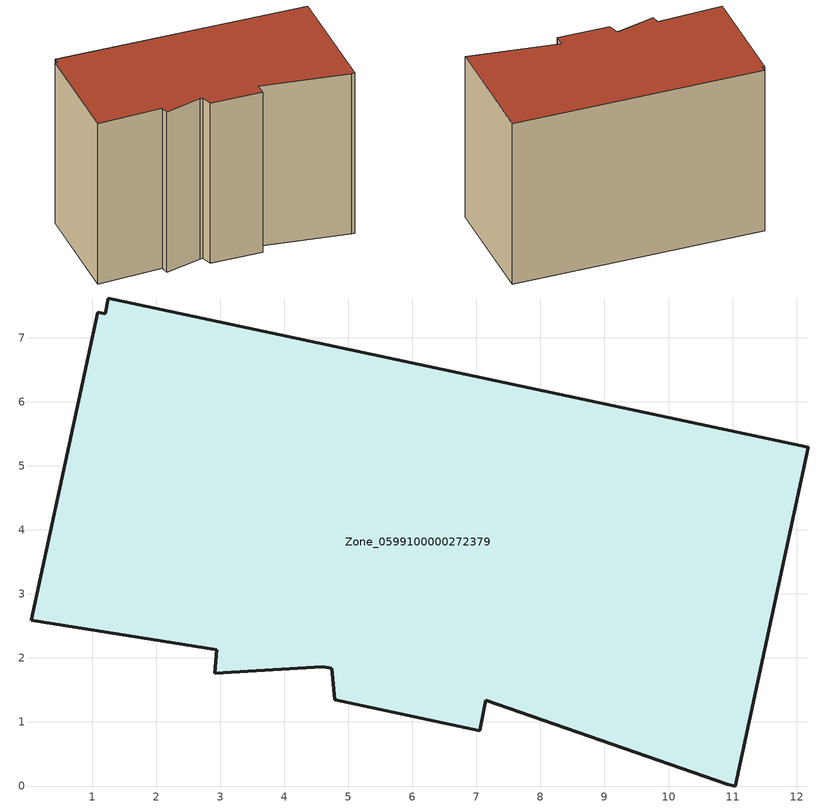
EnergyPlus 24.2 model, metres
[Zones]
Zone_0599100000272379
 floor ground (C_G): 10.92,0.03 7.15,1.34 7.05,0.86 4.79,1.35 4.74,1.84 4.6,1.86 2.91,1.76 2.94,2.13 0.05,2.59 1.09,7.4 1.21,7.38 1.25,7.62 12.18,5.29 11.04,0 z0
 wall outside (C_F): 11.04,0 12.18,5.29 1.25,7.62 1.21,7.38 1.09,7.4 0.05,2.59 2.94,2.13 2.91,1.76 4.6,1.86 4.74,1.84 4.79,1.35 7.05,0.86 7.15,1.34 10.92,0.03 11.04,0 z0:7.9
 roof outside (C_R): 10.92,0.03 11.04,0 12.18,5.29 1.25,7.62 1.21,7.38 1.09,7.4 0.05,2.59 2.94,2.13 2.91,1.76 4.6,1.86 4.74,1.84 4.79,1.35 7.05,0.86 7.15,1.34 z7.9
[BUILDING]
Pand.0599100000272379: North Axis=0; Terrain=City; Loads Convergence Tolerance Value=0.04; Temperature Convergence Tolerance Value=0.4; Solar Distribution=FullExterior; Maximum Number of Warmup Days=25; Minimum Number of Warmup Days=1
[Site:Location]
Rotterdam.The.Hague.AP_ZH_NLD Design_Conditions: Latitude=51.96; Longitude=4.45; Time Zone=1; Elevation=-4.5
[SITE:GROUNDTEMPERATURE:BUILDINGSURFACE]
18, 18, 18, 18, 18, 18, 18, 18, 18, 18, 18, 18
[MATERIAL] Thermal Absorptance=0.9; Solar Absorptance=0.7; Visible Absorptance=0.7
Name | Roughness | Thickness | Conductivity | Density | Specific Heat
G.TC.1975-1991 | MediumSmooth | 0.15 | 0.288461 | 540 | 1210
F.TC.1975-1991 | Rough | 0.3 | 0.230769 | 1920 | 840
R.TC.1975-1991 | MediumRough | 0.2 | 0.153846 | 1500 | 1000
[CONSTRUCTION]
C_G: G.TC.1975-1991
C_F: F.TC.1975-1991
C_R: R.TC.1975-1991
[ZONE]
Zone_0599100000272379: Type=1; Multiplier=1; Ceiling Height=Autocalculate; Volume=Autocalculate; Floor Area=autocalculate; Part of Total Floor Area=Yes
[ZONEINFILTRATION:DESIGNFLOWRATE]
Infil_Zone_0599100000272379: Zone or ZoneList or Space or SpaceList=Zone_0599100000272379; Schedule=AlwaysOn; Design Flow Rate Calculation Method=Flow/Area; Flow Rate per Floor Area=0.003; Constant Term Coefficient=1; Temperature Term Coefficient=0; Velocity Term Coefficient=0; Velocity Squared Term Coefficient=0
[HVACTEMPLATE:ZONE:IDEALLOADSAIRSYSTEM]
Zone_0599100000272379: Maximum Heating Supply Air Temperature=50; Minimum Cooling Supply Air Temperature=13; Maximum Heating Supply Air Humidity Ratio=0.0156; Minimum Cooling Supply Air Humidity Ratio=0.0077; Heating Limit=NoLimit; Cooling Limit=NoLimit; Dehumidification Control Type=ConstantSensibleHeatRatio; Cooling Sensible Heat Ratio=0.7; Dehumidification Setpoint=60; Humidification Control Type=None; Humidification Setpoint=30; Outdoor Air Method=None; Outdoor Air Flow Rate per Person=0.00944; Outdoor Air Flow Rate per Zone Floor Area=0; Outdoor Air Flow Rate per Zone=0; Demand Controlled Ventilation Type=None; Outdoor Air Economizer Type=NoEconomizer; Heat Recovery Type=None; Sensible Heat Recovery Effectiveness=0.7; Latent Heat Recovery Effectiveness=0.65
[ZONECONTROL:THERMOSTAT]
ThermostatControl_Zone_0599100000272379: Zone or ZoneList=Zone_0599100000272379; Control Type Schedule=DualSetpointControlType; Control 1=Thermostat_Zone_0599100000272379; Temperature Difference Between Cutout And Setpoint=0
[THERMOSTATSETPOINT:DUALSETPOINT]
Thermostat_Zone_0599100000272379: Heating Setpoint Temperature Schedule=HeatingSetpoint_Zone_0599100000272379; Cooling Setpoint Temperature Schedule=CoolingSetpoint_Zone_0599100000272379
[SCHEDULE:COMPACT]
HeatingSetpoint_Zone_0599100000272379: Through: 12/31, For: AllDays, Until: 24:00, 21
CoolingSetpoint_Zone_0599100000272379: Through: 12/31, For: AllDays, Until: 24:00, 24
DualSetpointControlType: Through: 12/31, For: AllDays, Until: 24:00, 4
AlwaysOn: Through: 12/31, For: AllDays, Until: 24:00, 1
